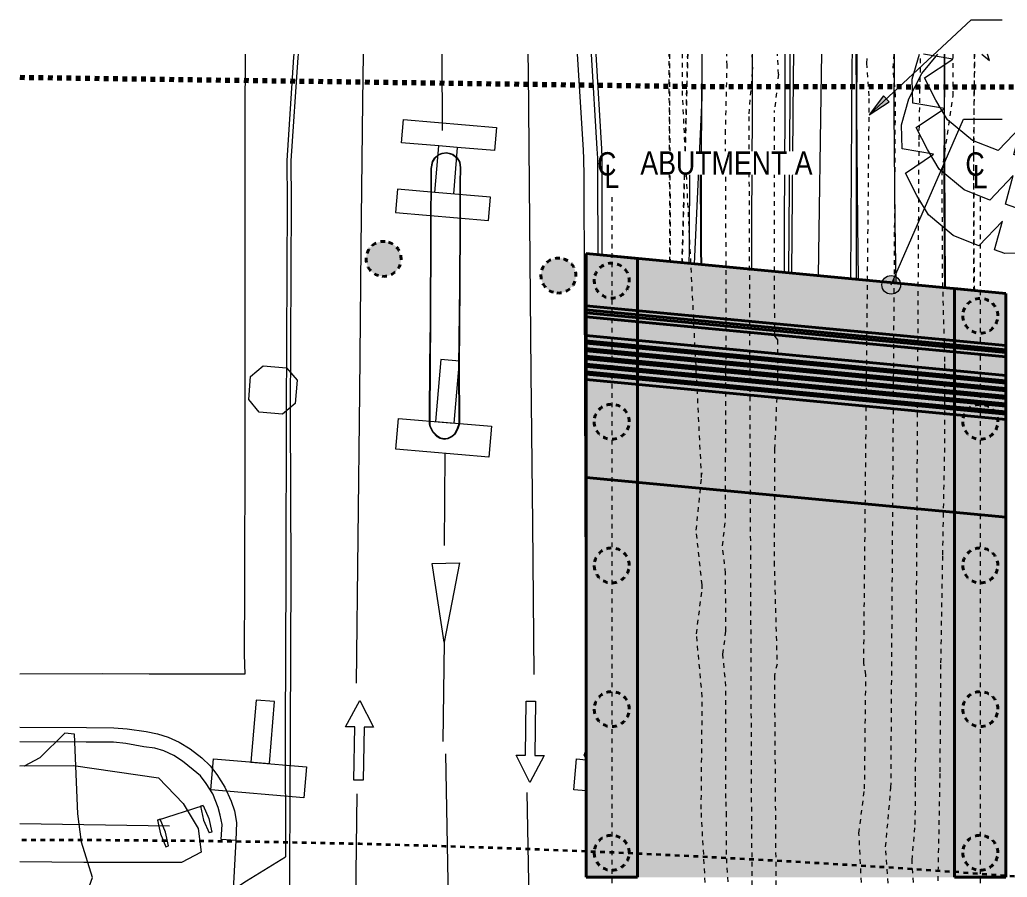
# Model space of a CAD drawing. Header units: metres. Extents: x 564 to 760, y 3 to 1698.
# Drawn here: x 697.25 to 718.42, y 1676.5 to 1694.88 of the extents above; entities that cross this region are included whole.
import ezdxf

# ---------------------------------------------------------------- set-up
doc = ezdxf.new("R2010")
doc.units = ezdxf.units.M
for name, pattern in [('_Demolished', [0.0045, 0.003, -0.0015]), ('ControlLine', [0.02, 0.0125, -0.0025, 0.0025, -0.0025]), ('IMPORT-BDYS-Boundary _3_', [0.01, 0.009, -0.001]), ('IMPORT-BDYS-ProjBoundary', [0.008, 0.006, -0.002]), ('IMPORT-FURN-Fence _3_', [0.005, 0.004167, -0.0008333]), ('JacobsDash', [0.0045, 0.003, -0.0015]), ('JacobsGridLine', [0.0145, 0.01, -0.001, 0.0025, -0.001])]:
    doc.linetypes.add(name, pattern=pattern)
for name, color, linetype, lineweight in [('BRIDGE-ABUTMENT-CONC', 7, 'Continuous', 40), ('D-BDGE', 7, 'Continuous', 13), ('D-BDGE-FLOOR', 7, 'Continuous', 40), ('D-BDGE-FLOOR-PAT', 7, 'Continuous', 40), ('D-BDGE-FNDN-PILE-CONC', 7, 'Continuous', 40), ('D-ENHA-GEN-LINE', 7, 'Continuous', 9), ('D-ENHA-GEN-LINE-GRIDS', 7, 'Continuous', 9), ('D-ENHA-TEXT', 7, 'Continuous', 9)]:
    doc.layers.add(name, color=color, linetype=linetype, lineweight=lineweight)
for name, color, linetype, lineweight, true_color in [('D-BDGE-DECK', 7, 'Continuous', 13, 0x8c8cc6), ('D-BDGE-DECK-PAT', 7, 'Continuous', 13, 0x8c8cc6), ('D-BDGE-FNDN', 7, 'Continuous', 13, 0x8c8cc6)]:
    doc.layers.add(name, color=color, linetype=linetype, lineweight=lineweight, true_color=true_color)
doc.styles.add('Arial Narrow', font='ARIALN.TTF', dxfattribs={"height": 0.5})
doc.styles.add('Arial Narrow_1', font='ARIALN.TTF', dxfattribs={"height": 0.0025})

# ---------------------------------------------------------------- blocks, each defined once
blk = doc.blocks.new('T2DPAA-T2D-PWA-RW-M2D-000002_ControlLinesMinor_rvt-3-DRG-2871032 - CONSTRUCTION SEQUENCE STAGE A3')
at = {"layer": 'D-BDGE', "color": 150, "linetype": 'ControlLine', "lineweight": 35, "true_color": 0x0080ff}
blk.add_arc((568.715, 1397.294), 280, 84.13687, 90.09989, dxfattribs=at)
blk = doc.blocks.new('T2DPAA-T2D-PWA-SU-M2D-000002_dwg-40815123-DRG-2871032 - CONSTRUCTION SEQUENCE STAGE A3')
at = {"color": 9, "linetype": 'IMPORT-FURN-Fence _3_', "lineweight": 18, "true_color": 0xc0c0c0}
blk.add_line((33.744, 1578.316), (33.35, 1582.747), dxfattribs=at)
at = {"color": 9, "lineweight": 18, "true_color": 0xc0c0c0}
for p, q in [((28.498, 1582.335), (28.643, 1580.706)), ((28.995, 1580.367), (28.595, 1580.367)), ((29.281, 1573.808), (29.439, 1571.839)), ((29.61, 1569.778), (29.766, 1567.653)), ((31.65, 1566.713), (32.125, 1562.197)), ((32.912, 1566.858), (32.651, 1566.858)), ((28.364, 1561.861), (28.027, 1566.377)), ((20.875, 1565.131), (24.079, 1565.354)), ((25.518, 1565.165), (25.555, 1564.114))]:
    blk.add_line(p, q, dxfattribs=at)
at = {"color": 9, "lineweight": 18, "true_color": 0xc0c0c0, "flags": 128}
for points in [[(39.747, 1579.384), (39.179, 1579.781), (38.895, 1580.179), (38.611, 1580.634), (39.179, 1581.088), (38.497, 1581.145), (38.44, 1581.656), (38.554, 1582.224), (38.781, 1582.793), (39.091, 1583.235)], [(39.895, 1580.38), (39.327, 1580.777), (39.043, 1581.175), (38.759, 1581.63), (39.327, 1582.084), (38.645, 1582.141), (38.589, 1582.652), (38.698, 1583.201)], [(39.984, 1581.452), (39.416, 1581.849), (39.132, 1582.247), (38.848, 1582.702), (39.416, 1583.156), (38.784, 1583.209)], [(39.675, 1578.257), (39.309, 1582.329), (39.234, 1583.247)], [(39.659, 1578.257), (39.612, 1578.726), (39.431, 1580.781), (39.274, 1582.838), (39.24, 1583.247)], [(40.031, 1583.315), (40.202, 1583.19), (40.153, 1583.325)], [(36.304, 1578.291), (36.012, 1582.039), (35.937, 1582.967)], [(36.006, 1582.973), (36.039, 1582.481), (36.361, 1578.29)], [(36.602, 1583.023), (36.629, 1582.613), (36.937, 1578.284)], [(37.257, 1583.079), (37.27, 1582.893), (37.628, 1578.277)], [(37.761, 1578.276), (37.426, 1582.189), (37.347, 1583.087)], [(37.804, 1578.276), (37.686, 1579.466), (37.46, 1581.877), (37.365, 1583.088)], [(38.613, 1578.267), (38.485, 1579.544), (38.261, 1581.946), (38.165, 1583.156)], [(34.046, 1582.806), (34.055, 1582.689), (34.215, 1580.66), (33.739, 1580.641), (33.749, 1580.482), (33.983, 1580.482), (34.13, 1578.598), (34.151, 1578.312)], [(34.273, 1578.311), (34.131, 1581.875), (34.052, 1582.807)], [(35.506, 1578.299), (35.424, 1579.277), (35.233, 1581.691), (35.131, 1582.898)], [(36.21, 1578.292), (36.123, 1579.334), (35.932, 1581.748), (35.83, 1582.958)], [(32.643, 1570.022), (32.531, 1571.198), (31.958, 1577.675), (31.754, 1579.991), (31.72, 1580.356), (31.692, 1580.545), (31.394, 1582.581)], [(32.199, 1578.332), (32.05, 1580.018), (32.016, 1580.392), (31.986, 1580.589), (31.691, 1582.606)], [(31.785, 1582.614), (32.08, 1580.602), (32.099, 1580.401), (32.134, 1580.027), (32.277, 1578.331)], [(30.333, 1582.491), (30.368, 1582.124), (30.672, 1578.905), (30.976, 1575.686), (31.28, 1572.467), (31.584, 1569.248)], [(27.817, 1568.743), (27.586, 1571.851), (27.356, 1574.959), (27.125, 1578.067), (26.894, 1581.175), (26.818, 1582.192)], [(24.291, 1581.977), (24.402, 1580.63), (24.729, 1576.771), (24.997, 1573.64), (25.245, 1570.62), (25.365, 1569.148), (25.411, 1568.734), (25.087, 1568.707), (24.33, 1568.643), (23.369, 1568.562), (22.375, 1568.478), (20.604, 1568.327)], [(25.426, 1582.074), (25.428, 1582.002), (25.465, 1579.783), (25.542, 1578.92), (25.91, 1574.389), (26.207, 1570.99), (26.486, 1567.59), (26.718, 1564.683), (26.789, 1563.806)], [(25.33, 1582.066), (25.332, 1582), (25.379, 1579.777), (25.455, 1578.912), (25.824, 1574.382), (26.102, 1570.981), (26.381, 1567.582), (26.61, 1564.905)], [(42.825, 1581.792), (42.257, 1581.452), (41.689, 1581.224), (41.121, 1581.167), (40.894, 1581.224), (41.007, 1581.849), (40.553, 1581.281), (39.984, 1581.452)], [(28.595, 1579.367), (27.795, 1579.367), (27.795, 1578.867), (29.795, 1578.867), (29.795, 1579.367), (28.595, 1579.367), (28.595, 1580.367), (27.795, 1580.367), (27.795, 1580.867), (29.795, 1580.867), (29.795, 1580.367), (28.995, 1580.367), (28.995, 1579.367)], [(33.983, 1580.482), (34.09, 1580.522), (34.205, 1580.565), (34.22, 1580.598), (34.215, 1580.66)], [(42.736, 1580.72), (42.168, 1580.38), (41.6, 1580.152), (41.032, 1580.095), (40.804, 1580.152), (40.918, 1580.777), (40.464, 1580.209), (39.895, 1580.38)], [(34.205, 1580.565), (34.377, 1578.613), (34.405, 1578.31)], [(34.22, 1580.598), (34.393, 1578.614), (34.421, 1578.309)], [(42.588, 1579.724), (42.02, 1579.384), (41.452, 1579.156), (40.884, 1579.099), (40.656, 1579.156), (40.77, 1579.781), (40.315, 1579.213), (39.747, 1579.384)], [(32.651, 1566.858), (32.651, 1567.524), (32.855, 1567.524)], [(32.857, 1567.508), (32.847, 1567.559), (32.808, 1567.617), (32.827, 1567.676), (32.84, 1567.708)], [(20.7, 1567.191), (22.125, 1567.309), (22.711, 1567.35), (22.997, 1567.353), (23.41, 1567.328), (23.652, 1567.297), (23.889, 1567.245), (24.13, 1567.157), (24.383, 1567.04), (24.646, 1566.868), (24.839, 1566.71), (24.999, 1566.54), (25.192, 1566.282), (25.348, 1565.997), (25.437, 1565.791), (25.505, 1565.552), (25.518, 1565.165), (25.21, 1565.156), (25.202, 1565.483), (25.138, 1565.678), (25.084, 1565.834), (24.944, 1566.116), (24.786, 1566.328), (24.65, 1566.477), (24.485, 1566.598), (24.238, 1566.762), (24.045, 1566.867), (23.824, 1566.946), (23.621, 1566.986), (23.383, 1566.999), (22.997, 1567.039), (22.729, 1567.043), (22.148, 1566.992), (20.727, 1566.878)], [(29.84, 1567.398), (30.126, 1564.675), (30.411, 1561.951)], [(21.038, 1563.212), (21.674, 1563.841), (22.48, 1563.933), (22.527, 1564.11), (22.226, 1564.85), (22.098, 1565.443), (21.885, 1567.144), (21.673, 1567.145), (21.185, 1566.575), (20.866, 1566.365), (20.771, 1566.365)], [(20.771, 1566.363), (21.917, 1566.472), (23.755, 1566.363), (24.331, 1565.859), (24.692, 1565.354), (24.8, 1564.849), (24.404, 1564.596), (22.313, 1564.416), (20.945, 1564.312)], [(23.81, 1565.458), (23.897, 1565.169), (24.039, 1564.904), (24.094, 1564.926), (24.007, 1565.215), (23.865, 1565.481), (23.81, 1565.458), (24.762, 1565.853), (24.707, 1565.83), (24.795, 1565.542), (24.937, 1565.276)], [(24.762, 1565.853), (24.905, 1565.587), (24.992, 1565.299), (24.937, 1565.276)], [(24.566, 1560.942), (24.569, 1560.956), (24.495, 1561.766), (24.383, 1562.99), (24.38, 1563.016), (24.365, 1563.22), (25.088, 1563.761), (25.555, 1564.114), (25.825, 1564.318), (26.61, 1564.905)]]:
    blk.add_lwpolyline(points, dxfattribs=at)
at = {"color": 9, "linetype": 'IMPORT-FURN-Fence _3_', "lineweight": 18, "true_color": 0xc0c0c0, "flags": 128}
for points in [[(39.866, 1583.301), (40.086, 1580.493), (40.282, 1578.251)], [(40.306, 1578.251), (40.209, 1579.225), (40.003, 1581.617), (39.88, 1583.302)], [(33.355, 1582.748), (33.455, 1581.602), (33.655, 1579.404), (33.748, 1578.316)]]:
    blk.add_lwpolyline(points, dxfattribs=at)
at = {"color": 9, "lineweight": 18, "true_color": 0xc0c0c0, "flags": 128}
for points in [[(28.887, 1574.558), (28.799, 1575.688), (28.736, 1576.599), (28.586, 1578.491), (28.471, 1579.873), (28.493, 1580.021), (28.536, 1580.104), (28.605, 1580.183), (28.679, 1580.22), (28.772, 1580.24), (28.828, 1580.234), (28.909, 1580.215), (29.007, 1580.149), (29.077, 1580.06), (29.101, 1579.937), (29.124, 1579.61), (29.193, 1578.735), (29.297, 1577.413), (29.431, 1575.709), (29.541, 1574.467), (29.515, 1574.358), (29.466, 1574.241), (29.404, 1574.174), (29.318, 1574.126), (29.245, 1574.108), (29.16, 1574.12), (29.089, 1574.153), (28.985, 1574.244), (28.919, 1574.351), (28.902, 1574.408)], [(28.902, 1574.559), (28.814, 1575.689), (28.748, 1576.6), (28.594, 1578.492), (28.479, 1579.872), (28.501, 1580.017), (28.543, 1580.101), (28.61, 1580.179), (28.683, 1580.214), (28.773, 1580.233), (28.828, 1580.227), (28.907, 1580.208), (29.002, 1580.143), (29.071, 1580.055), (29.093, 1579.936), (29.117, 1579.609), (29.187, 1578.734), (29.291, 1577.413), (29.418, 1575.708), (29.528, 1574.469), (29.503, 1574.363), (29.455, 1574.245), (29.395, 1574.181), (29.312, 1574.136), (29.247, 1574.121), (29.165, 1574.131), (29.097, 1574.162), (28.996, 1574.251), (28.932, 1574.355), (28.915, 1574.409)], [(28.228, 1573.809), (28.228, 1574.475), (29.428, 1574.475), (29.428, 1575.809), (29.028, 1575.809), (29.028, 1574.475), (30.228, 1574.475), (30.228, 1573.809)], [(25.496, 1575.354), (25.746, 1575.354), (25.996, 1575.104), (25.996, 1574.604), (25.746, 1574.354), (25.246, 1574.354), (24.996, 1574.604), (24.996, 1575.104), (25.246, 1575.354)], [(29.209, 1571.436), (29.795, 1571.503), (29.61, 1569.778)], [(31.672, 1568.68), (31.757, 1567.523), (31.953, 1567.537), (31.699, 1566.937), (31.354, 1567.493), (31.554, 1567.508), (31.472, 1568.665)], [(27.932, 1566.669), (27.856, 1567.804), (27.66, 1567.791), (27.919, 1568.378), (28.259, 1567.831), (28.059, 1567.818), (28.132, 1566.682)], [(24.899, 1566.2), (24.899, 1566.866), (26.099, 1566.866), (26.099, 1568.2), (25.699, 1568.2), (25.699, 1566.866), (26.899, 1566.866), (26.899, 1566.2)]]:
    blk.add_lwpolyline(points, close=True, dxfattribs=at)
blk = doc.blocks.new('T2DPAA-T2D-PWA-SU-M2D-000001_dwg-40815111-DRG-2871032 - CONSTRUCTION SEQUENCE STAGE A3')
at = {"color": 9, "linetype": 'IMPORT-BDYS-Boundary _3_', "lineweight": 18, "true_color": 0xc0c0c0}
for p, q in [((111.946, 1679.36), (112.203, 1674.893)), ((112.203, 1674.893), (111.946, 1679.36))]:
    blk.add_line(p, q, dxfattribs=at)
blk = doc.blocks.new('T2DPAA-T2D-PWA-GN-XRF-000103_dwg-40807629-DRG-2871032 - CONSTRUCTION SEQUENCE STAGE A3')
at = {"color": 200, "linetype": 'IMPORT-BDYS-ProjBoundary', "lineweight": 70, "true_color": 0xbf00ff, "flags": 128}
blk.add_lwpolyline([(305.43, 1526.707), (319.695, 1527.724), (346.765, 1529.982)], dxfattribs=at)
blk = doc.blocks.new('T2DPAA-T2D-PWA-SU-M2D-000100_Survey_rvt-3-DRG-2871032 - CONSTRUCTION SEQUENCE STAGE A3')
at = {"color": 9, "lineweight": 18, "true_color": 0xc0c0c0, "rotation": 355.1443168073812}
for name, p in [('T2DPAA-T2D-PWA-SU-M2D-000002_dwg-40815123-DRG-2871032 - CONSTRUCTION SEQUENCE STAGE A3', (414.939, 119.901)), ('T2DPAA-T2D-PWA-SU-M2D-000001_dwg-40815111-DRG-2871032 - CONSTRUCTION SEQUENCE STAGE A3', (328.846, 30.288)), ('T2DPAA-T2D-PWA-GN-XRF-000103_dwg-40807629-DRG-2871032 - CONSTRUCTION SEQUENCE STAGE A3', (134.659, 198.273))]:
    blk.add_blockref(name, p, dxfattribs=at)
blk = doc.blocks.new('Roofs 2 - Roofs 2-4993555-DRG-2871032 - CONSTRUCTION SEQUENCE STAGE A3')
at = {"layer": 'D-BDGE-DECK-PAT', "linetype": '_Demolished', "true_color": 0xc0c0c0, "transparency": 33554506}
for points in [[(445.248, 1717.716), (445.063, 1720.008), (439.242, 1719.538), (439.427, 1717.246), (445.154, 1717.708)], [(439.427, 1717.246), (439.242, 1719.538), (437.507, 1719.398), (437.692, 1717.106), (438.995, 1717.211)]]:
    blk.add_hatch(color=9, dxfattribs=at).paths.add_polyline_path(points)
at = {"layer": 'D-BDGE-DECK', "color": 9, "linetype": '_Demolished', "true_color": 0xc0c0c0}
for p, q in [((444.863, 1719.992), (437.707, 1719.414)), ((439.242, 1719.538), (445.063, 1720.008)), ((445.063, 1720.008), (444.863, 1719.992)), ((444.863, 1719.992), (445.049, 1717.699)), ((445.049, 1717.699), (444.863, 1719.992)), ((445.248, 1717.716), (445.063, 1720.008)), ((445.248, 1717.716), (445.063, 1720.008)), ((437.507, 1719.398), (439.242, 1719.538)), ((439.427, 1717.246), (439.242, 1719.538)), ((437.707, 1719.414), (437.507, 1719.398)), ((437.692, 1717.106), (437.507, 1719.398)), ((437.507, 1719.398), (437.692, 1717.106)), ((437.892, 1717.122), (437.707, 1719.414)), ((437.892, 1717.122), (437.707, 1719.414)), ((437.892, 1717.122), (445.049, 1717.699)), ((445.248, 1717.716), (439.427, 1717.246)), ((445.049, 1717.699), (445.248, 1717.716)), ((439.427, 1717.246), (437.692, 1717.106)), ((437.692, 1717.106), (437.892, 1717.122))]:
    blk.add_line(p, q, dxfattribs=at)
blk = doc.blocks.new('01_SFO_FRP_Pile_CastInPlace_CS - CAST-IN-PLACE PILE - 0750-7668704-DRG-2871032 - CONSTRUCTION SEQUENCE STAGE A3')
at = {"layer": 'D-BDGE-FNDN-PILE-CONC', "linetype": 'JacobsDash'}
for start, end in [(90, 270), (90, 270), (270, 90), (270, 90)]:
    blk.add_arc((0, 0), 0.375, start, end, dxfattribs=at)
blk = doc.blocks.new('CS_Annot_Centreline Symbol1 - CS_Annot_Centreline Symbol 2-5308920-DRG-2871032 - CONSTRUCTION SEQUENCE STAGE A3')
at = {"layer": 'D-ENHA-GEN-LINE', "char_height": 0.0025, "attachment_point": 1, "style": 'Arial Narrow_1'}
for s, insert, width in [('C  ', (-0.00119, 0.00463), 0.0044093), ('L', (-0.00041, 0.00329), 0.0019241)]:
    blk.add_mtext(s, dxfattribs=dict(at, insert=insert, width=width))

msp = doc.modelspace()

# ---------------------------------------------------------------- hatches: boundary and pattern name
at = {"layer": 'BRIDGE-ABUTMENT-CONC', "true_color": 0xc0c0c0}
msp.add_hatch(color=9, dxfattribs=at).paths.add_polyline_path([(710.492, 1689.763), (710.492, 1689.763), (710.21, 1689.79)])
at = {"layer": 'D-BDGE-FLOOR-PAT', "true_color": 0xe1e1e1}
for points in [[(718.392, 1684.216), (718.392, 1689.013), (709.392, 1689.868), (709.392, 1685.071), (718, 1684.253)], [(718.392, 1676.499), (718.392, 1684.216), (709.392, 1685.071), (709.392, 1676.499), (717.984, 1676.499)]]:
    msp.add_hatch(color=254, dxfattribs=at).paths.add_polyline_path(points)
at = {"layer": 'D-BDGE-FNDN-PILE-CONC', "lineweight": 5, "true_color": 0xc0c0c0}
for points in [[(705.02, 1689.38), (705.085, 1689.38), (705.15, 1689.392), (705.211, 1689.414), (705.268, 1689.447), (705.318, 1689.489), (705.359, 1689.54), (705.392, 1689.596), (705.414, 1689.658), (705.425, 1689.722), (705.425, 1689.788), (705.414, 1689.852), (705.391, 1689.913), (705.358, 1689.97), (705.316, 1690.02), (705.266, 1690.062), (705.209, 1690.094), (705.148, 1690.116), (705.083, 1690.128), (705.018, 1690.127), (704.954, 1690.116), (704.892, 1690.093), (704.836, 1690.061), (704.786, 1690.018), (704.744, 1689.968), (704.711, 1689.912), (704.689, 1689.85), (704.678, 1689.786), (704.678, 1689.72), (704.69, 1689.656), (704.712, 1689.595), (704.745, 1689.538), (704.787, 1689.488), (704.837, 1689.446), (704.894, 1689.414), (704.956, 1689.391)], [(708.767, 1689.023), (708.833, 1689.023), (708.897, 1689.035), (708.958, 1689.057), (709.015, 1689.09), (709.065, 1689.132), (709.107, 1689.182), (709.139, 1689.239), (709.162, 1689.301), (709.173, 1689.365), (709.173, 1689.43), (709.161, 1689.495), (709.139, 1689.556), (709.106, 1689.613), (709.064, 1689.663), (709.013, 1689.704), (708.957, 1689.737), (708.895, 1689.759), (708.831, 1689.77), (708.765, 1689.77), (708.701, 1689.759), (708.64, 1689.736), (708.583, 1689.703), (708.533, 1689.661), (708.491, 1689.611), (708.459, 1689.554), (708.437, 1689.493), (708.425, 1689.428), (708.426, 1689.363), (708.437, 1689.299), (708.46, 1689.237), (708.492, 1689.181), (708.535, 1689.131), (708.585, 1689.089), (708.641, 1689.056), (708.703, 1689.034)]]:
    msp.add_hatch(color=9, dxfattribs=at).paths.add_polyline_path(points)
at = {"layer": 'D-ENHA-TEXT'}
msp.add_hatch(color=256, dxfattribs=at).paths.add_polyline_path([(715.463, 1692.845), (715.889, 1693.121), (715.769, 1693.25)])
h = msp.add_hatch(color=256, dxfattribs=at)
edge = h.paths.add_edge_path()
edge.add_arc((715.933, 1689.198), 0.2, 0, 360)

# ---------------------------------------------------------------- linework, layer by layer
at = {"layer": 'BRIDGE-ABUTMENT-CONC'}
for p, q in [((709.392, 1689.868), (709.392, 1689.868)), ((709.392, 1689.868), (709.392, 1676.501)), ((710.492, 1689.763), (709.392, 1689.868)), ((709.392, 1689.868), (710.492, 1689.763)), ((709.392, 1676.501), (709.392, 1689.868)), ((710.492, 1689.763), (710.492, 1676.5)), ((710.492, 1676.5), (710.492, 1689.763)), ((710.492, 1689.763), (710.492, 1689.763)), ((717.292, 1676.499), (717.292, 1689.117)), ((717.792, 1689.07), (717.292, 1689.117)), ((717.292, 1689.117), (717.292, 1689.117)), ((717.292, 1676.499), (717.292, 1689.117)), ((717.292, 1689.117), (717.792, 1689.07)), ((718.392, 1689.012), (717.792, 1689.07)), ((717.792, 1689.07), (718.392, 1689.013)), ((718.392, 1689.013), (718.392, 1689.012)), ((718.392, 1689.011), (718.392, 1689.012)), ((718.392, 1689.013), (718.392, 1689.012)), ((718.392, 1689.012), (718.392, 1676.499)), ((718.392, 1676.499), (718.392, 1689.011)), ((709.392, 1676.501), (709.392, 1676.5)), ((709.392, 1676.5), (709.392, 1676.501)), ((709.992, 1676.5), (709.392, 1676.5)), ((709.392, 1676.5), (709.992, 1676.5)), ((710.492, 1676.5), (709.992, 1676.5)), ((709.992, 1676.5), (710.492, 1676.5)), ((717.292, 1676.499), (718.392, 1676.499)), ((718.392, 1676.499), (717.292, 1676.499))]:
    msp.add_line(p, q, dxfattribs=at)
at = {"layer": 'D-BDGE', "color": 8, "linetype": 'JacobsDash', "lineweight": 15, "true_color": 0x808080}
for p, q in [((711.46, 1693.256), (711.462, 1694.143)), ((712.416, 1693.897), (712.406, 1694.143)), ((712.968, 1693.823), (712.952, 1694.143)), ((713.516, 1693.711), (713.495, 1694.143)), ((715.408, 1693.949), (715.424, 1694.143)), ((715.976, 1693.844), (715.998, 1694.143)), ((716.55, 1693.351), (716.565, 1694.143)), ((717.259, 1693.249), (717.262, 1694.143)), ((712.38, 1692.437), (712.416, 1693.897)), ((715.464, 1693.252), (715.408, 1693.949)), ((712.886, 1692.867), (712.968, 1693.823)), ((713.516, 1693.711), (713.433, 1692.935)), ((716.025, 1693.246), (715.976, 1693.844)), ((711.869, 1685.066), (711.46, 1693.256)), ((715.345, 1681.092), (715.464, 1693.252)), ((716.531, 1692.303), (716.55, 1693.351)), ((717.028, 1691.631), (717.259, 1693.249)), ((715.928, 1678.424), (716.025, 1693.246)), ((712.943, 1677.707), (712.886, 1692.867)), ((713.435, 1688.09), (713.433, 1692.935)), ((712.397, 1689.012), (712.38, 1692.437)), ((716.455, 1678.563), (716.531, 1692.303)), ((717.03, 1689.546), (717.028, 1691.631)), ((717.084, 1687.552), (717.03, 1689.546)), ((712.384, 1685.403), (712.397, 1689.012)), ((713.435, 1688.09), (713.496, 1688.017)), ((713.496, 1688.017), (713.494, 1687.177)), ((717.079, 1685.607), (717.084, 1687.552)), ((713.494, 1687.177), (713.434, 1685.683)), ((713.434, 1685.683), (713.424, 1683.263)), ((717.039, 1683.412), (717.079, 1685.607)), ((712.382, 1684.198), (712.384, 1685.403)), ((711.753, 1683.937), (711.879, 1685.166)), ((712.317, 1683.601), (712.382, 1684.198)), ((711.879, 1682.769), (711.753, 1683.937)), ((712.382, 1683.015), (712.317, 1683.601)), ((716.999, 1681.092), (717.039, 1683.412)), ((713.424, 1683.263), (713.485, 1681.069)), ((712.388, 1681.775), (712.382, 1683.015)), ((711.758, 1681.717), (711.88, 1682.684)), ((711.88, 1682.684), (711.879, 1682.769)), ((711.883, 1680.367), (711.758, 1681.717)), ((712.326, 1681.279), (712.388, 1681.775)), ((712.39, 1680.592), (712.326, 1681.279)), ((713.485, 1681.069), (713.429, 1680.826)), ((715.39, 1680.836), (715.345, 1681.092)), ((716.982, 1678.762), (716.999, 1681.092)), ((713.429, 1680.826), (713.498, 1671.126)), ((715.362, 1678.396), (715.39, 1680.836)), ((712.389, 1678.197), (712.39, 1680.592)), ((711.86, 1677.958), (711.883, 1680.367)), ((716.899, 1674.223), (716.982, 1678.762)), ((716.448, 1677.633), (716.455, 1678.563)), ((715.242, 1677.444), (715.362, 1678.396)), ((715.813, 1677.149), (715.928, 1678.424)), ((712.403, 1677.817), (712.389, 1678.197)), ((711.967, 1675.985), (711.86, 1677.958)), ((712.401, 1676.987), (712.403, 1677.817)), ((712.978, 1673.927), (712.943, 1677.707)), ((716.379, 1676.864), (716.448, 1677.633)), ((715.315, 1675.986), (715.242, 1677.444)), ((712.462, 1675.999), (712.401, 1676.987)), ((715.893, 1675.971), (715.813, 1677.149)), ((716.422, 1676.185), (716.379, 1676.864))]:
    msp.add_line(p, q, dxfattribs=at)
at = {"layer": 'D-BDGE-FLOOR', "color": 252, "true_color": 0x888888}
for p, q in [((718.392, 1689.013), (709.392, 1689.868)), ((709.392, 1676.499), (709.392, 1689.868)), ((718.392, 1689.013), (718.392, 1676.499)), ((718.392, 1687.895), (709.392, 1688.751)), ((709.392, 1688.66), (718.392, 1687.805)), ((718.392, 1687.745), (709.392, 1688.6)), ((709.392, 1688.51), (718.392, 1687.654)), ((718.392, 1687.257), (709.392, 1688.113)), ((709.392, 1687.997), (718.392, 1687.142)), ((718.392, 1687.091), (709.392, 1687.947)), ((709.392, 1687.831), (718.392, 1686.976)), ((718.392, 1686.926), (709.392, 1687.781)), ((709.392, 1687.666), (718.392, 1686.81)), ((718.392, 1686.76), (709.392, 1687.615)), ((709.392, 1687.5), (718.392, 1686.644)), ((718.392, 1686.594), (709.392, 1687.45)), ((709.392, 1687.334), (718.392, 1686.479)), ((718.392, 1686.428), (709.392, 1687.284)), ((709.392, 1687.168), (718.392, 1686.313)), ((718.392, 1684.216), (709.392, 1685.071))]:
    msp.add_line(p, q, dxfattribs=at)
at = {"layer": 'D-BDGE-FLOOR', "color": 252, "true_color": 0x888888, "flags": 128}
for points in [[(709.392, 1688.689), (709.392, 1688.699), (709.392, 1688.71), (709.392, 1688.721), (709.392, 1688.731), (709.392, 1688.739), (709.392, 1688.745), (709.392, 1688.749), (709.392, 1688.751), (709.392, 1688.75), (709.392, 1688.746), (709.392, 1688.74), (709.392, 1688.732), (709.392, 1688.722)], [(709.392, 1688.722), (709.392, 1688.712), (709.392, 1688.701), (709.392, 1688.69), (709.392, 1688.68), (709.392, 1688.672), (709.392, 1688.666), (709.392, 1688.662), (709.392, 1688.66), (709.392, 1688.661), (709.392, 1688.665), (709.392, 1688.671), (709.392, 1688.679), (709.392, 1688.689)], [(709.392, 1688.538), (709.392, 1688.549), (709.392, 1688.56), (709.392, 1688.57), (709.392, 1688.58), (709.392, 1688.588), (709.392, 1688.595), (709.392, 1688.599), (709.392, 1688.6), (709.392, 1688.599), (709.392, 1688.595), (709.392, 1688.589), (709.392, 1688.581), (709.392, 1688.572)], [(709.392, 1688.572), (709.392, 1688.561), (709.392, 1688.55), (709.392, 1688.54), (709.392, 1688.53), (709.392, 1688.522), (709.392, 1688.515), (709.392, 1688.511), (709.392, 1688.51), (709.392, 1688.511), (709.392, 1688.515), (709.392, 1688.521), (709.392, 1688.529), (709.392, 1688.538)], [(709.392, 1688.108), (709.392, 1688.112), (709.392, 1688.112), (709.392, 1688.109), (709.392, 1688.103), (709.392, 1688.094), (709.392, 1688.082), (709.392, 1688.069), (709.392, 1688.056), (709.392, 1688.042), (709.392, 1688.029), (709.392, 1688.017), (709.392, 1688.008), (709.392, 1688.001)], [(709.392, 1688.001), (709.392, 1687.998), (709.392, 1687.997), (709.392, 1688), (709.392, 1688.007), (709.392, 1688.016), (709.392, 1688.027), (709.392, 1688.04), (709.392, 1688.054), (709.392, 1688.068), (709.392, 1688.081), (709.392, 1688.092), (709.392, 1688.102), (709.392, 1688.108)], [(709.392, 1687.943), (709.392, 1687.946), (709.392, 1687.946), (709.392, 1687.943), (709.392, 1687.937), (709.392, 1687.928), (709.392, 1687.917), (709.392, 1687.904), (709.392, 1687.89), (709.392, 1687.876), (709.392, 1687.863), (709.392, 1687.851), (709.392, 1687.842), (709.392, 1687.835)], [(709.392, 1687.835), (709.392, 1687.832), (709.392, 1687.832), (709.392, 1687.835), (709.392, 1687.841), (709.392, 1687.85), (709.392, 1687.861), (709.392, 1687.874), (709.392, 1687.888), (709.392, 1687.902), (709.392, 1687.915), (709.392, 1687.927), (709.392, 1687.936), (709.392, 1687.943)], [(709.392, 1687.777), (709.392, 1687.78), (709.392, 1687.781), (709.392, 1687.778), (709.392, 1687.771), (709.392, 1687.762), (709.392, 1687.751), (709.392, 1687.738), (709.392, 1687.724), (709.392, 1687.71), (709.392, 1687.697), (709.392, 1687.686), (709.392, 1687.676), (709.392, 1687.67)], [(709.392, 1687.67), (709.392, 1687.666), (709.392, 1687.666), (709.392, 1687.669), (709.392, 1687.675), (709.392, 1687.684), (709.392, 1687.696), (709.392, 1687.709), (709.392, 1687.722), (709.392, 1687.736), (709.392, 1687.749), (709.392, 1687.761), (709.392, 1687.77), (709.392, 1687.777)], [(718.392, 1687.867), (718.392, 1687.876), (718.392, 1687.885), (718.392, 1687.891), (718.392, 1687.894), (718.392, 1687.895), (718.392, 1687.894), (718.392, 1687.89), (718.392, 1687.884), (718.392, 1687.875), (718.392, 1687.866), (718.392, 1687.855), (718.392, 1687.844), (718.392, 1687.833)], [(718.392, 1687.833), (718.392, 1687.824), (718.392, 1687.816), (718.392, 1687.81), (718.392, 1687.806), (718.392, 1687.805), (718.392, 1687.806), (718.392, 1687.811), (718.392, 1687.817), (718.392, 1687.825), (718.392, 1687.835), (718.392, 1687.845), (718.392, 1687.856), (718.392, 1687.867)], [(718.392, 1687.716), (718.392, 1687.726), (718.392, 1687.734), (718.392, 1687.74), (718.392, 1687.744), (718.392, 1687.745), (718.392, 1687.743), (718.392, 1687.739), (718.392, 1687.733), (718.392, 1687.725), (718.392, 1687.715), (718.392, 1687.704), (718.392, 1687.693), (718.392, 1687.683)], [(709.392, 1687.611), (709.392, 1687.615), (709.392, 1687.615), (709.392, 1687.612), (709.392, 1687.606), (709.392, 1687.597), (709.392, 1687.585), (709.392, 1687.572), (709.392, 1687.558), (709.392, 1687.545), (709.392, 1687.532), (709.392, 1687.52), (709.392, 1687.511), (709.392, 1687.504)], [(709.392, 1687.504), (709.392, 1687.5), (709.392, 1687.5), (709.392, 1687.503), (709.392, 1687.509), (709.392, 1687.519), (709.392, 1687.53), (709.392, 1687.543), (709.392, 1687.557), (709.392, 1687.57), (709.392, 1687.584), (709.392, 1687.595), (709.392, 1687.605), (709.392, 1687.611)], [(718.392, 1687.683), (718.392, 1687.673), (718.392, 1687.665), (718.392, 1687.659), (718.392, 1687.655), (718.392, 1687.654), (718.392, 1687.656), (718.392, 1687.66), (718.392, 1687.666), (718.392, 1687.674), (718.392, 1687.684), (718.392, 1687.695), (718.392, 1687.706), (718.392, 1687.716)], [(709.392, 1687.413), (709.392, 1687.425), (709.392, 1687.436), (709.392, 1687.443), (709.392, 1687.448), (709.392, 1687.45), (709.392, 1687.448), (709.392, 1687.442), (709.392, 1687.434), (709.392, 1687.424), (709.392, 1687.411), (709.392, 1687.398), (709.392, 1687.384), (709.392, 1687.37)], [(709.392, 1687.37), (709.392, 1687.358), (709.392, 1687.348), (709.392, 1687.34), (709.392, 1687.335), (709.392, 1687.334), (709.392, 1687.336), (709.392, 1687.341), (709.392, 1687.349), (709.392, 1687.36), (709.392, 1687.372), (709.392, 1687.386), (709.392, 1687.4), (709.392, 1687.413)], [(709.392, 1687.28), (709.392, 1687.283), (709.392, 1687.283), (709.392, 1687.28), (709.392, 1687.274), (709.392, 1687.265), (709.392, 1687.254), (709.392, 1687.241), (709.392, 1687.227), (709.392, 1687.213), (709.392, 1687.2), (709.392, 1687.188), (709.392, 1687.179), (709.392, 1687.172)], [(709.392, 1687.172), (709.392, 1687.169), (709.392, 1687.169), (709.392, 1687.172), (709.392, 1687.178), (709.392, 1687.187), (709.392, 1687.198), (709.392, 1687.211), (709.392, 1687.225), (709.392, 1687.239), (709.392, 1687.252), (709.392, 1687.264), (709.392, 1687.273), (709.392, 1687.28)], [(718.392, 1687.146), (718.392, 1687.152), (718.392, 1687.162), (718.392, 1687.173), (718.392, 1687.186), (718.392, 1687.2), (718.392, 1687.214), (718.392, 1687.227), (718.392, 1687.238), (718.392, 1687.247), (718.392, 1687.254), (718.392, 1687.257), (718.392, 1687.257), (718.392, 1687.253)], [(718.392, 1687.253), (718.392, 1687.246), (718.392, 1687.237), (718.392, 1687.225), (718.392, 1687.212), (718.392, 1687.198), (718.392, 1687.185), (718.392, 1687.172), (718.392, 1687.16), (718.392, 1687.151), (718.392, 1687.145), (718.392, 1687.142), (718.392, 1687.142), (718.392, 1687.146)], [(718.392, 1686.98), (718.392, 1686.987), (718.392, 1686.996), (718.392, 1687.008), (718.392, 1687.021), (718.392, 1687.035), (718.392, 1687.048), (718.392, 1687.061), (718.392, 1687.073), (718.392, 1687.082), (718.392, 1687.088), (718.392, 1687.091), (718.392, 1687.091), (718.392, 1687.087)], [(718.392, 1687.087), (718.392, 1687.081), (718.392, 1687.071), (718.392, 1687.06), (718.392, 1687.047), (718.392, 1687.033), (718.392, 1687.019), (718.392, 1687.006), (718.392, 1686.995), (718.392, 1686.986), (718.392, 1686.979), (718.392, 1686.976), (718.392, 1686.976), (718.392, 1686.98)], [(718.392, 1686.814), (718.392, 1686.821), (718.392, 1686.83), (718.392, 1686.842), (718.392, 1686.855), (718.392, 1686.869), (718.392, 1686.883), (718.392, 1686.896), (718.392, 1686.907), (718.392, 1686.916), (718.392, 1686.922), (718.392, 1686.925), (718.392, 1686.925), (718.392, 1686.922)], [(718.392, 1686.922), (718.392, 1686.915), (718.392, 1686.906), (718.392, 1686.894), (718.392, 1686.881), (718.392, 1686.867), (718.392, 1686.853), (718.392, 1686.84), (718.392, 1686.829), (718.392, 1686.82), (718.392, 1686.814), (718.392, 1686.81), (718.392, 1686.811), (718.392, 1686.814)], [(718.392, 1686.649), (718.392, 1686.655), (718.392, 1686.665), (718.392, 1686.676), (718.392, 1686.689), (718.392, 1686.703), (718.392, 1686.717), (718.392, 1686.73), (718.392, 1686.741), (718.392, 1686.75), (718.392, 1686.756), (718.392, 1686.76), (718.392, 1686.759), (718.392, 1686.756)], [(718.392, 1686.756), (718.392, 1686.749), (718.392, 1686.74), (718.392, 1686.728), (718.392, 1686.715), (718.392, 1686.701), (718.392, 1686.687), (718.392, 1686.675), (718.392, 1686.663), (718.392, 1686.654), (718.392, 1686.648), (718.392, 1686.645), (718.392, 1686.645), (718.392, 1686.649)], [(718.392, 1686.515), (718.392, 1686.529), (718.392, 1686.542), (718.392, 1686.556), (718.392, 1686.568), (718.392, 1686.579), (718.392, 1686.587), (718.392, 1686.592), (718.392, 1686.594), (718.392, 1686.593), (718.392, 1686.588), (718.392, 1686.58), (718.392, 1686.57), (718.392, 1686.558)], [(718.392, 1686.558), (718.392, 1686.544), (718.392, 1686.53), (718.392, 1686.517), (718.392, 1686.504), (718.392, 1686.494), (718.392, 1686.486), (718.392, 1686.481), (718.392, 1686.479), (718.392, 1686.48), (718.392, 1686.485), (718.392, 1686.493), (718.392, 1686.503), (718.392, 1686.515)], [(718.392, 1686.317), (718.392, 1686.324), (718.392, 1686.333), (718.392, 1686.345), (718.392, 1686.358), (718.392, 1686.372), (718.392, 1686.385), (718.392, 1686.398), (718.392, 1686.41), (718.392, 1686.419), (718.392, 1686.425), (718.392, 1686.428), (718.392, 1686.428), (718.392, 1686.424)], [(718.392, 1686.424), (718.392, 1686.418), (718.392, 1686.408), (718.392, 1686.397), (718.392, 1686.384), (718.392, 1686.37), (718.392, 1686.356), (718.392, 1686.343), (718.392, 1686.332), (718.392, 1686.323), (718.392, 1686.316), (718.392, 1686.313), (718.392, 1686.313), (718.392, 1686.317)]]:
    msp.add_lwpolyline(points, dxfattribs=at)
at = {"layer": 'D-BDGE-FNDN-PILE-CONC', "linetype": 'JacobsDash'}
for centre, start, end in [((705.052, 1689.754), 85.1443, 265.1443), ((705.052, 1689.754), 85.1443, 265.1443), ((705.052, 1689.754), 265.1443, 85.1443), ((705.052, 1689.754), 265.1443, 85.1443), ((708.799, 1689.397), 85.1443, 265.1443), ((708.799, 1689.397), 85.1443, 265.1443), ((708.799, 1689.397), 265.1443, 85.1443), ((708.799, 1689.397), 265.1443, 85.1443)]:
    msp.add_arc(centre, 0.375, start, end, dxfattribs=at)
at = {"layer": 'D-ENHA-GEN-LINE-GRIDS', "linetype": 'JacobsGridLine', "lineweight": 18}
for p, q in [((709.942, 1691.075), (709.942, 1676.027)), ((717.842, 1691.075), (717.842, 1676.248))]:
    msp.add_line(p, q, dxfattribs=at)
at = {"layer": 'D-ENHA-TEXT'}
for p, q in [((715.463, 1692.845), (717.65, 1694.88)), ((717.65, 1694.88), (718.314, 1694.88)), ((715.769, 1693.25), (715.463, 1692.845)), ((715.889, 1693.121), (715.769, 1693.25)), ((715.463, 1692.845), (715.889, 1693.121)), ((715.933, 1689.198), (717.48, 1692.746)), ((717.48, 1692.746), (718.314, 1692.746))]:
    msp.add_line(p, q, dxfattribs=at)
msp.add_circle((715.933, 1689.198), 0.2, dxfattribs=at)

# ---------------------------------------------------------------- block references
at = {"color": 9, "lineweight": 5, "true_color": 0xc0c0c0}
msp.add_blockref('T2DPAA-T2D-PWA-SU-M2D-000100_Survey_rvt-3-DRG-2871032 - CONSTRUCTION SEQUENCE STAGE A3', (129.03, 0), dxfattribs=at)
at = {"lineweight": 5}
msp.add_blockref('T2DPAA-T2D-PWA-RW-M2D-000002_ControlLinesMinor_rvt-3-DRG-2871032 - CONSTRUCTION SEQUENCE STAGE A3', (129.03, 0), dxfattribs=at)
at = {"layer": 'D-BDGE-DECK', "color": 9, "linetype": '_Demolished', "true_color": 0xc0c0c0, "rotation": 355.1443168073812}
msp.add_blockref('Roofs 2 - Roofs 2-4993555-DRG-2871032 - CONSTRUCTION SEQUENCE STAGE A3', (129.03, 0), dxfattribs=at)
at = {"layer": 'D-BDGE-FNDN', "color": 7, "linetype": 'JacobsDash', "lineweight": 40}
for p, rotation in [((709.942, 1689.288), 265.1443168073806), ((717.842, 1688.533), 89.99999999999821), ((709.941, 1686.263), 269.9999999999987), ((717.842, 1686.263), 89.99999999999821), ((709.942, 1683.183), 269.9999999999985), ((717.842, 1683.183), 89.9999999999978), ((709.942, 1680.103), 269.999999999998), ((717.842, 1680.103), 89.9999999999978), ((709.942, 1677.023), 269.999999999998), ((717.842, 1677.023), 89.9999999999978)]:
    msp.add_blockref('01_SFO_FRP_Pile_CastInPlace_CS - CAST-IN-PLACE PILE - 0750-7668704-DRG-2871032 - CONSTRUCTION SEQUENCE STAGE A3', p, dxfattribs=dict(at, rotation=rotation))
at = {"layer": 'D-ENHA-GEN-LINE', "xscale": 200.0000000000001, "yscale": 200.0000000000001, "zscale": 200.0000000000001}
msp.add_blockref('CS_Annot_Centreline Symbol1 - CS_Annot_Centreline Symbol 2-5308920-DRG-2871032 - CONSTRUCTION SEQUENCE STAGE A3', (709.867, 1691.116), dxfattribs=at)
at = {"layer": 'D-ENHA-GEN-LINE', "xscale": 200, "yscale": 200, "zscale": 200, "rotation": 0.3005956706616092}
msp.add_blockref('CS_Annot_Centreline Symbol1 - CS_Annot_Centreline Symbol 2-5308920-DRG-2871032 - CONSTRUCTION SEQUENCE STAGE A3', (717.765, 1691.111), dxfattribs=at)

# ---------------------------------------------------------------- next in the draw order: texts
at = {"layer": 'D-ENHA-GEN-LINE', "insert": (710.556, 1692.06), "char_height": 0.5, "attachment_point": 1, "style": 'Arial Narrow', "bg_fill": 3, "box_fill_scale": 1, "bg_fill_color": 256, "bg_fill_true_color": 13158600, "bg_fill_transparency": 0}
msp.add_mtext('ABUTMENT A', dxfattribs=at)

doc.saveas('drawing.dxf')
